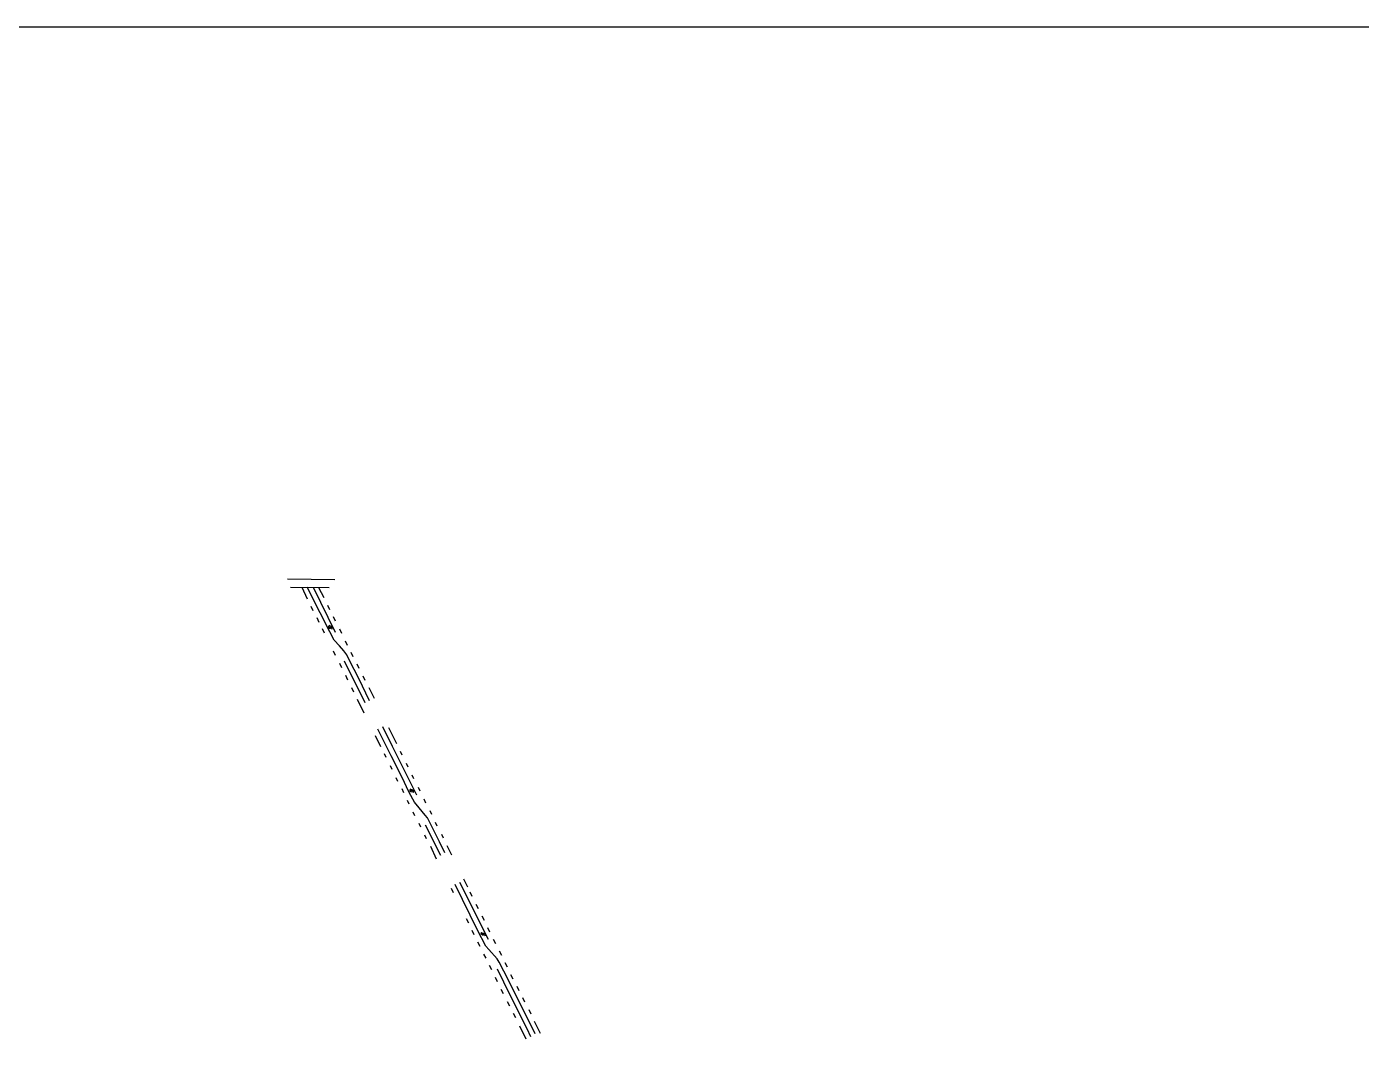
# Model space of a CAD drawing. Extents: x 6448542 to 6457186, y 1868902 to 1877049.
# Drawn here: x 6451100 to 6453720, y 1875040 to 1877049 of the extents above; entities that cross this region are included whole.
import ezdxf

# ---------------------------------------------------------------- set-up
doc = ezdxf.new("R2010")
doc.units = 0
doc.header["$LTSCALE"] = 100
doc.header["$MEASUREMENT"] = 0
doc.layers.add('RasterImage', color=6, linetype='Continuous', lineweight=25)
doc.layers.add('UrbanGeometry', color=1, linetype='Continuous', lineweight=25)
picture_1 = doc.add_image_def('image1.tif', size_in_pixel=(17288, 16292))

msp = doc.modelspace()

# ---------------------------------------------------------------- linework, layer by layer
at = {"layer": 'UrbanGeometry'}
for points in [[(6451704.5, 1875963.1), (6451611.5, 1875964)], [(6451617.6, 1875948.7), (6451693.7, 1875948)], [(6451639.8, 1875948.5), (6451650.7, 1875925.8)], [(6451772.9, 1875725.3), (6451751.6, 1875769.2), (6451733.8, 1875804.6), (6451728.1, 1875815.5), (6451722.3, 1875823.7), (6451713.6, 1875833.7), (6451703.2, 1875844.6), (6451694.6, 1875860.8), (6451675.9, 1875898.4), (6451650.6, 1875948.4)], [(6451662.3, 1875948.3), (6451705.3, 1875860.4)], [(6451672.5, 1875948.2), (6451683.1, 1875928.6)], [(6451657.7, 1875911.5), (6451661.6, 1875902.8)], [(6451690.5, 1875913.2), (6451694.5, 1875904.5)], [(6451669.2, 1875888.9), (6451673.2, 1875880.2)], [(6451701.6, 1875891.3), (6451705.5, 1875882.6)], [(6451680.1, 1875867.8), (6451684, 1875859.1)], [(6451713.6, 1875866.9), (6451717.5, 1875858.2)], [(6451701.4, 1875823.9), (6451705.3, 1875815.2)], [(6451725.3, 1875843.5), (6451729.2, 1875834.8)], [(6451736.2, 1875821.1), (6451740.1, 1875812.4)], [(6451713.8, 1875799.4), (6451717.7, 1875790.7)], [(6451764.2, 1875721.8), (6451723.8, 1875803.1)], [(6451748.1, 1875798.3), (6451752.1, 1875789.6)], [(6451725.8, 1875775.7), (6451729.7, 1875767)], [(6451759.9, 1875774.8), (6451763.8, 1875766.1)], [(6451737.5, 1875752), (6451741.4, 1875743.3)], [(6451771.2, 1875751.4), (6451782.1, 1875730.7)], [(6451748.8, 1875729.1), (6451761.9, 1875702.3)], [(6451920.7, 1875427), (6451910, 1875448.5), (6451900.2, 1875468.7), (6451889.4, 1875490.9), (6451886.5, 1875495.6), (6451882.4, 1875501.1), (6451870, 1875515.4), (6451861.3, 1875526.9), (6451858, 1875532.5), (6451850.2, 1875546.9), (6451836.7, 1875575.1), (6451815.2, 1875617.5), (6451789.3, 1875670.1)], [(6451798, 1875675.1), (6451817.3, 1875636.3), (6451837.8, 1875596.1), (6451864.8, 1875540.8)], [(6451809.9, 1875673.4), (6451826, 1875641.5)], [(6451784.1, 1875657.4), (6451794.7, 1875636.1)], [(6451805.6, 1875614), (6451802.4, 1875621.4)], [(6451836.9, 1875618.6), (6451833.7, 1875626)], [(6451817.1, 1875590.8), (6451813.9, 1875598.2)], [(6451848.4, 1875595.1), (6451845.2, 1875602.5)], [(6451828.7, 1875567.3), (6451825.4, 1875574.7)], [(6451859.7, 1875572.3), (6451856.5, 1875579.7)], [(6451840, 1875545.2), (6451836.7, 1875552.5)], [(6451872.1, 1875548.2), (6451868.9, 1875555.6)], [(6451883.3, 1875525), (6451880, 1875532.4)], [(6451850.9, 1875522.8), (6451847.6, 1875530.2)], [(6451861.7, 1875499.8), (6451858.5, 1875507.2)], [(6451895.2, 1875502.2), (6451892, 1875509.6)], [(6451873.3, 1875477.4), (6451870, 1875484.8)], [(6451882.4, 1875482.4), (6451912.2, 1875422.4)], [(6451905.9, 1875479.6), (6451902.6, 1875487)], [(6451884.6, 1875454.8), (6451881.3, 1875462.2)], [(6451917.8, 1875455.9), (6451914.6, 1875463.3)], [(6451904.6, 1875414.9), (6451893, 1875439.4)], [(6451934.6, 1875422.9), (6451925.2, 1875440.7)], [(6451957.4, 1875376.2), (6451965.1, 1875360.7)], [(6451937.9, 1875348.5), (6451933.6, 1875356.9)], [(6452098.2, 1875072.1), (6452067.3, 1875133.9), (6452036.6, 1875194.7), (6452027.7, 1875212.3), (6452023.4, 1875219), (6452006.9, 1875237.2), (6452001.4, 1875243.9), (6451984.8, 1875275.7), (6451940.7, 1875365)], [(6451949.6, 1875369.4), (6452005.5, 1875257.8)], [(6451974.6, 1875341.5), (6451970.3, 1875350)], [(6451986.6, 1875317.2), (6451982.3, 1875325.6)], [(6451967.7, 1875289.2), (6451963.3, 1875297.6)], [(6451998.3, 1875294.4), (6451994, 1875302.8)], [(6451978.6, 1875266.4), (6451974.3, 1875274.9)], [(6452009.2, 1875271.6), (6452004.9, 1875280.1)], [(6451990.1, 1875243.2), (6451985.8, 1875251.7)], [(6452020.8, 1875248.4), (6452016.4, 1875256.9)], [(6452001.9, 1875220.2), (6451997.5, 1875228.6)], [(6452032.5, 1875225.4), (6452028.1, 1875233.9)], [(6452012.9, 1875197.6), (6452008.6, 1875206.1)], [(6452023.2, 1875199.8), (6452048.1, 1875148.8), (6452081.4, 1875082.5), (6452089.1, 1875066.9)], [(6452043.6, 1875202.8), (6452039.2, 1875211.3)], [(6452024.2, 1875174.1), (6452019.9, 1875182.6)], [(6452054.9, 1875179.3), (6452050.5, 1875187.8)], [(6452066.8, 1875156.1), (6452062.5, 1875164.6)], [(6452035.8, 1875150.2), (6452031.4, 1875158.7)], [(6452077.9, 1875134), (6452073.6, 1875142.4)], [(6452048.1, 1875126.4), (6452043.8, 1875134.8)], [(6452059.9, 1875103.3), (6452055.5, 1875111.8)], [(6452090.3, 1875110.3), (6452086, 1875118.8)], [(6452080.7, 1875061.4), (6452067.8, 1875087)], [(6452108.8, 1875072.9), (6452097, 1875095.9)]]:
    msp.add_lwpolyline(points, dxfattribs=at)
for points in [[(6451699, 1875866.6), (6451700.4, 1875867.3), (6451699, 1875870.1), (6451697.8, 1875871.4), (6451696.4, 1875872.1), (6451694.5, 1875871.7), (6451694, 1875874.2), (6451691.9, 1875870.3), (6451692.6, 1875869.4), (6451695.7, 1875867.6), (6451696.5, 1875867.9), (6451695, 1875869.6), (6451696.1, 1875870), (6451696.8, 1875869.7), (6451697.7, 1875869), (6451698.1, 1875868.2)], [(6451858.4, 1875545.9), (6451860, 1875547), (6451859, 1875548.8), (6451857.7, 1875550.5), (6451856.5, 1875551.1), (6451855.3, 1875551.1), (6451853.8, 1875550.5), (6451853.8, 1875552.3), (6451852.7, 1875551.6), (6451851.9, 1875549.7), (6451852.3, 1875548.6), (6451855.4, 1875547.1), (6451854.9, 1875549), (6451855.9, 1875549.4), (6451856.8, 1875548.8), (6451857.4, 1875548.4), (6451858.1, 1875547.4)], [(6451998.3, 1875264.4), (6451997.4, 1875266.6), (6451996.8, 1875267.1), (6451996.2, 1875267.5), (6451995.5, 1875267.4), (6451994.6, 1875267.1), (6451995.5, 1875265.5), (6451994.5, 1875265.7), (6451992.4, 1875267.2), (6451992, 1875268), (6451992.5, 1875270.9), (6451993.4, 1875270.9), (6451994.2, 1875268.8), (6451995.3, 1875269.3), (6451996.6, 1875269.4), (6451997.6, 1875268.9), (6451998.6, 1875267.9), (6451999.5, 1875266), (6452000, 1875264.8)]]:
    msp.add_lwpolyline(points, close=True, dxfattribs=at)

# ---------------------------------------------------------------- pictures from other files: only their frames are drawn
at = {"layer": 'RasterImage', "transparency": 33554610}
image = msp.add_image(picture_1, insert=(6448541.8, 1868902.4), size_in_units=(8644.2, 8146.2), dxfattribs=at)
image.dxf.flags = 15

doc.saveas('drawing.dxf')
